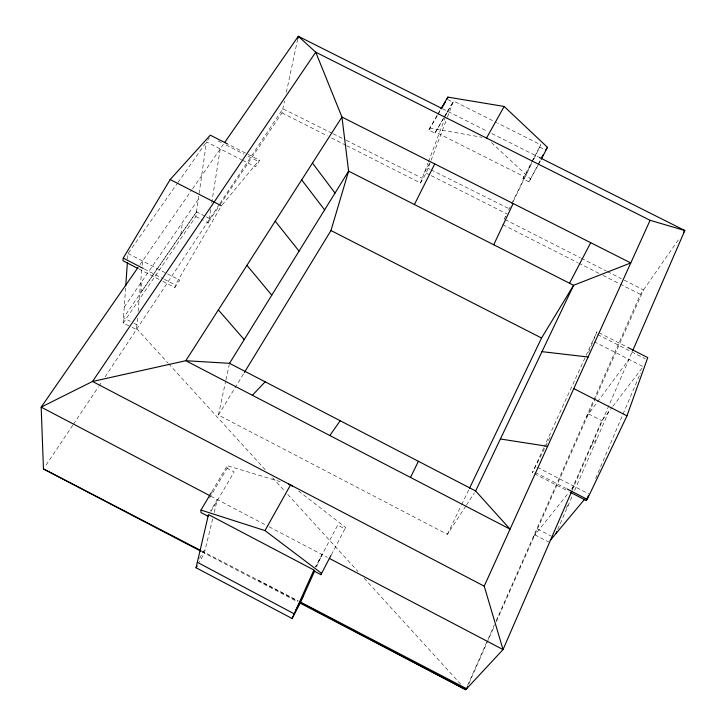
<?xml version="1.0" encoding="UTF-8"?>
<svg xmlns="http://www.w3.org/2000/svg" width="726" height="726" viewBox="0 0 726 726"><rect width="100%" height="100%" fill="white"/><g stroke="black" fill="none" stroke-linecap="round" stroke-linejoin="round"><path stroke-width="0.54" stroke-dasharray="3.63 2.72" d="M209.487 498.081L227.156 468.234L227.274 465.665L281.997 482.227M128.874 325.847L123.139 323.143L125.589 288.131M127.622 259.091L128.012 253.501L177.298 183.406M137.513 318.07L136.524 329.459L129.827 326.301M138.103 311.354L141.733 269.936M142.124 265.462L142.514 260.988M140.898 292.578L142.033 281.243M180.865 234.543L182.389 222.492M123.139 323.143L195.857 216.539L206.483 141.897L241.422 159.693M210.676 209.578L208.553 223.045L203.67 220.541M211.72 202.953L220.232 148.903M162.869 281.352L174.848 287.541L175.311 284.991L221.448 205.794M242.43 160.201L255.543 166.88L258.973 161.753L259.309 160.101L227.292 143.812M220.078 204.714L281.978 112.884L284.492 101.086M286.362 92.302L297.851 38.496M465.82 506.067L447.397 534.363L218.417 415.036L225.732 380.932M225.968 379.834L229.28 364.434M212.645 518.918L204.233 553.648L199.323 562.106M214.215 512.438L217.355 499.479L210.694 510.805M444.031 117.676L434.956 133.139L428.83 130.045L437.56 114.499M434.956 133.139L443.668 117.866M346.665 145.636L420.463 182.997L428.031 162.942M428.431 161.88L447.534 111.287M420.463 182.997L426.198 173.097L430.228 162.47M431.035 160.355L447.08 118.066M447.488 117.013L453.55 101.023L496.666 122.667M588.541 352.419L590.646 347.255M591.064 346.22L596.972 331.746L544.201 446.753M595.619 478.479L640.577 372.865M572.097 490.377L632.092 352.101M557.768 529.435L572.814 494.669M574.602 490.513L608.715 411.687M571.925 489.206L601.818 420.699L612.1 407.277M467.562 685.571L494.46 624.696M496.285 620.567L593.46 400.661M593.913 399.627L640.432 294.366L679.663 237.956M468.878 683.647L494.47 625.848M496.303 621.728L643.508 289.937L622.454 279.229M316.581 566.761L322.135 554.482L315.456 567.106M543.738 447.779L532.394 472.708L545.126 447.234M298.577 491.012L345.64 527.448L344.959 528.882L337.735 525.107L315.656 566.834M447.397 534.363L461.128 505.732M461.618 504.706L468.978 489.369M538.084 165.238L528.973 181.854L522.92 178.805L523.99 176.59L435.4 131.96M505.704 216.094L504.225 219.134L505.686 216.357M508.654 210.023L511.113 204.959M511.603 203.942L531.768 162.433M532.258 161.426L535.216 155.346M513.037 201.855L531.786 163.296M533.764 159.23L540.779 144.81L497.664 123.166M545.625 446.227L551.061 435.101M528.973 181.854L537.83 164.956M538.347 163.958L540.434 159.983M538.601 164.248L541.215 159.266M331.374 554.764L345.64 527.448M522.92 178.805L540.779 144.81M199.532 558.494L205.585 548.076M424.456 172.425L429.701 163.377M210.912 511.458L234.153 471.9L227.156 468.234M444.221 116.922L453.55 101.023M444.593 116.704L453.106 102.212L448.069 99.689M438.132 113.528L440.419 109.671M428.83 130.045L437.379 115.579M437.95 114.617L440.8 109.789M211.838 491.729L227.274 465.665M218.417 415.036L244.344 372.529M466.428 505.124L474.414 492.863M219.297 204.46L105.134 376.821M219.905 203.534L282.85 108.773L332.136 133.275M72.827 425.164L44.713 467.063M73.444 424.238L98.3 387.049M98.918 386.114L102.03 381.468M174.848 287.541L179.758 280.2L167.679 273.974M208.707 221.584L219.452 205.658M124.255 307.125L198.307 199.314M142.133 290.79L196.519 211.856L205.358 216.384M196.519 211.856L123.511 317.816L130.217 321.3M139.936 264.709L191.909 189.749M192.553 188.824L223.372 144.383M177.943 182.48L206.483 141.897M207.663 140.209L209.442 137.686M586.163 417.169L628.934 359.37M612.771 406.397L643.227 366.648L594.385 341.774M590.184 447.343L597.062 438.622M533.22 536.986L568.939 492.409M571.779 488.87L573.903 486.22M566.18 507.665L568.322 505.042M222.165 204.932L259.309 160.101M429.574 128.012L482.055 137.278M428.004 168.332L430.019 169.339M431.026 169.839L509.579 208.961M333.143 133.784L345.213 139.782M346.22 140.281L422.251 178.26M505.142 219.588L580.346 257.803M539.69 147.051L544.654 149.547M442.488 108.755L487.845 131.542M491.874 133.566L538.247 156.87M426.198 173.097L430.237 175.148M431.253 175.656L507.12 214.025M281.978 112.884L327.462 135.916M331.51 137.958L345.658 145.127M502.791 224.679L577.678 262.594M578.695 263.102L598.932 273.357M602.988 275.408L640.432 294.366M581.345 258.311L606.41 271.061M607.417 271.578L621.447 278.72M598.959 332.762L626.847 346.946M218.027 140.908L222.02 142.94M226.013 144.982L243.99 154.13M247.993 156.163L258.973 161.753M597.67 334.577L645.341 358.844M206.338 216.892L209.279 218.399M588.577 413.911L601.818 420.699M195.857 216.539L202.69 220.042M128.012 253.501L166.671 273.448M537.285 467.317L589.004 494.016M144.283 268.965L163.305 278.784M164.303 279.301L175.311 284.991M535.262 472.526L566.235 488.516M138.902 268.974L161.871 280.835M534.39 473.733L568.295 491.239M537.53 529.009L551.415 536.215M134.056 323.288L136.933 324.785M534.917 534.862L548.838 542.086M201.374 550.798L298.332 600.983M201.937 551.787L297.224 601.6M210.858 496.203L268.085 526.25M269.092 526.777L327.326 557.341M258.048 580.138L297.987 601.21M491.438 142.632L530.779 179.177M136.597 328.588L167.906 362.936M168.668 363.78L266.415 471.02M272.531 477.726L284.746 491.13M287.805 494.479L358.054 571.562M364.171 578.268L461.155 684.672"/><path stroke-width="1.09" d="M211.266 492.691L200.975 510.069L200.948 512.529L208.081 516.277M125.743 285.899L127.386 262.44M227.292 143.812L210.277 135.154L170.165 179.549L123.257 258.111L122.93 260.725L137.904 268.457M297.851 38.496L298.313 36.3L441.481 108.247M196.056 567.75L208.471 514.58L313.913 570.019L292.106 618.507L196.056 567.75L197.145 565.863M244.344 372.529L330.965 230.541L348.607 171.136L341.955 117.049L315.728 52.181L298.313 36.3L224.661 142.514M570.282 492.273L586.236 500.513L587.207 499.352L626.983 415.835L647.755 357.591L627.836 347.455M447.071 99.181L447.833 97.121L504.171 106.45L547.468 147.324L541.215 159.266M586.236 500.513L588.214 495.867M571.643 491.42L503.036 649.579L465.738 689.7L300.237 603.179M632.537 351.057L684.827 230.532L539.255 157.379M556.007 533.501L556.887 531.468M467.535 686.696L466.637 688.729L300.346 602.026M314.73 570.863L299.738 604.041L292.106 618.507M329.332 558.394L503.036 649.579L484.215 586.154L650.097 220.314L684.827 230.532L683.538 232.393M313.559 570.808L320.919 574.674L321.545 573.322L264.981 530.588L200.975 510.069M493.734 244.762L513.146 203.525M475.639 490.976L229.516 363.336L185.811 360.713L510.06 529.154L475.639 490.976L573.594 285.291L630.776 262.939L341.955 117.049L185.811 360.713L92.52 381.468L41.173 407.132L43.46 468.932L200.939 551.261M469.468 488.344L541.551 338.017L573.594 285.291L348.607 171.136L229.516 363.336M410.526 477.445L418.403 461.291M414.419 204.523L434.747 163.913M569.538 283.231L590.71 242.702M541.478 157.996L543.039 155.019M320.919 574.674L330.974 555.372M295.89 610.085L303.631 595.429M486.52 138.067L504.171 106.45M264.981 530.588L290.582 484.823L292.36 486.193M440.991 108.7L447.833 97.121M441.363 108.827L445.356 102.076M545.643 150.046L547.468 147.324M137.994 267.504L41.173 407.132L209.85 495.677M329.831 435.527L340.204 420.735M550.272 540.371L584.702 499.161M252.394 395.298L265.135 381.803M541.986 351.656L588.114 357.01M500.395 438.985L547.604 446.354M288.44 484.169L290.582 484.823M650.097 220.314L315.728 52.181L92.52 381.468L484.215 586.154M330.965 230.541L541.551 338.017M170.165 179.549L221.448 205.794M573.794 388.601L626.983 415.835M123.257 258.111L143.276 268.448M567.233 489.034L587.207 499.352M43.46 468.932L200.376 550.281M299.983 602.262L465.738 689.7M197.327 562.287L294.202 613.851M218.363 309.911L244.208 339.614M246.931 265.335L271.751 295.164M275.227 221.185L299.048 251.105M301.689 179.894L324.604 209.868M312.47 163.069L335.022 193.062"/></g></svg>
